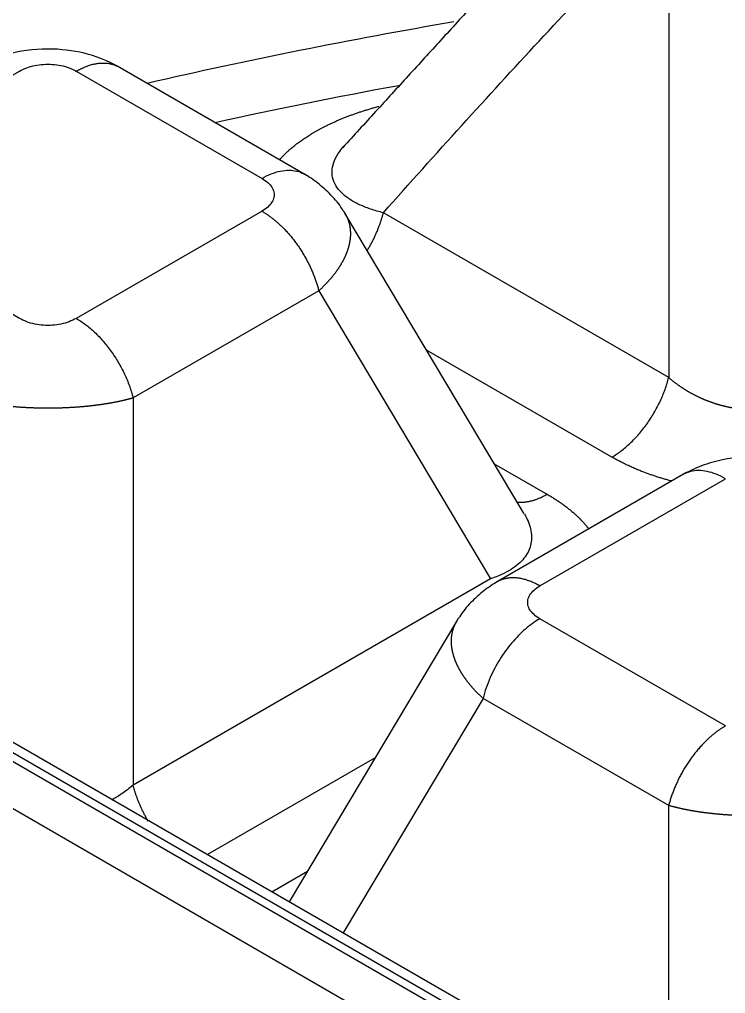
# Model space of a CAD drawing. Header units: millimetres. Extents: x -1286 to 291, y 5350 to 5880.
# Drawn here: x -797.91 to -781.21, y 5631.18 to 5654.22 of the extents above; entities that cross this region are included whole.
import ezdxf

# ---------------------------------------------------------------- set-up
doc = ezdxf.new("R2010")
doc.units = ezdxf.units.MM
doc.layers.add('粗实线层', color=7, linetype='Continuous', lineweight=35)

msp = doc.modelspace()

# ---------------------------------------------------------------- linework, layer by layer
at = {"layer": '粗实线层', "lineweight": 25}
for p, q in [((-782.555, 5654.909, 2078.952), (-782.555, 5645.751, 2078.952)), ((-791.107, 5650.524, 2078.952), (-795.586, 5653.111, 2078.952)), ((-802.304, 5650.462, 2078.952), (-797.911, 5652.997, 2078.952)), ((-796.568, 5652.997, 2078.952), (-792.175, 5650.462, 2078.952)), ((-824.895, 5652.156, 2078.952), (-767.335, 5618.924, 2078.952)), ((-767.164, 5619.023, 2078.952), (-824.723, 5652.255, 2078.952)), ((-766.825, 5619.082, 2078.952), (-823.744, 5651.944, 2078.952)), ((-824.597, 5650.869, 2078.952), (-767.86, 5618.112, 2078.952)), ((-797.911, 5647.15, 2078.952), (-802.304, 5649.686, 2078.952)), ((-792.175, 5649.686, 2078.952), (-796.568, 5647.15, 2078.952)), ((-785.972, 5642.524, 2078.952), (-790.216, 5649.64, 2078.952)), ((-782.555, 5645.751, 2078.952), (-789.304, 5649.647, 2078.952)), ((-790.832, 5647.803, 2078.952), (-795.224, 5645.267, 2078.952)), ((-790.832, 5647.803, 2078.952), (-786.769, 5640.99, 2078.952)), ((-783.899, 5643.868, 2078.952), (-788.283, 5646.399, 2078.952)), ((-795.224, 5645.267, 2078.952), (-795.224, 5636.109, 2078.952)), ((-786.681, 5643.712, 2078.952), (-785.425, 5642.987, 2078.952)), ((-782.153, 5643.492, 2078.952), (-786.632, 5640.906, 2078.952)), ((-785.604, 5640.82, 2078.952), (-781.211, 5643.356, 2078.952)), ((-786.769, 5640.99, 2078.952), (-795.224, 5636.109, 2078.952)), ((-787.563, 5639.998, 2078.952), (-791.53, 5633.346, 2078.952)), ((-781.211, 5637.508, 2078.952), (-785.604, 5640.044, 2078.952)), ((-786.947, 5638.161, 2078.952), (-790.258, 5632.611, 2078.952)), ((-782.555, 5635.625, 2078.952), (-786.947, 5638.161, 2078.952)), ((-789.495, 5636.757, 2078.952), (-793.467, 5634.464, 2078.952)), ((-782.555, 5628.164, 2078.952), (-782.555, 5635.625, 2078.952)), ((-791.942, 5633.583, 2078.952), (-791.098, 5634.071, 2078.952))]:
    msp.add_line(p, q, dxfattribs=at)
for centre, major_axis, start_param, end_param in [((-768.103, 5619.466, 2078.952), (101.531, 0), 5.605815, 8.437063), ((-768.103, 5617.393, 2078.952), (-100.022, 0), 3.458305, 5.293002), ((-763.839, 5617.004, 2078.952), (-86.224, 0), 3.928397, 5.496381), ((-763.839, 5616.564, 2078.952), (-85.581, 0), 3.942751, 5.482027), ((-763.839, 5607.835, 2078.952), (83.696, 0), 1.859078, 1.950879), ((-763.839, 5607.157, 2078.952), (82.706, 0), 1.879203, 1.934754)]:
    msp.add_ellipse(centre, major_axis=major_axis, ratio=0.57735, start_param=start_param, end_param=end_param, dxfattribs=at)
msp.add_ellipse((-763.839, 5617.004, 2078.952), major_axis=(-86.564, 0), ratio=0.57735, dxfattribs=at)
for points, degree, knots in [([(-676.121, 5644.649, 2078.952), (-676.697, 5645.353, 2078.952), (-677.992, 5646.855, 2078.952), (-680.168, 5649.105, 2078.952), (-682.624, 5651.4, 2078.952), (-685.26, 5653.627, 2078.952), (-688.069, 5655.782, 2078.952), (-691.044, 5657.86, 2078.952), (-694.18, 5659.857, 2078.952), (-697.469, 5661.768, 2078.952), (-700.906, 5663.59, 2078.952), (-704.482, 5665.319, 2078.952), (-708.19, 5666.951, 2078.952), (-712.023, 5668.484, 2078.952), (-715.973, 5669.913, 2078.952), (-720.03, 5671.237, 2078.952), (-724.188, 5672.452, 2078.952), (-728.436, 5673.555, 2078.952), (-732.767, 5674.546, 2078.952), (-737.172, 5675.42, 2078.952), (-741.64, 5676.178, 2078.952), (-746.164, 5676.817, 2078.952), (-750.733, 5677.336, 2078.952), (-755.338, 5677.734, 2078.952), (-759.969, 5678.01, 2078.952), (-764.618, 5678.163, 2078.952), (-769.273, 5678.194, 2078.952), (-773.927, 5678.101, 2078.952), (-778.568, 5677.886, 2078.952), (-783.187, 5677.549, 2078.952), (-787.775, 5677.09, 2078.952), (-792.322, 5676.511, 2078.952), (-796.819, 5675.812, 2078.952), (-801.257, 5674.995, 2078.952), (-805.625, 5674.062, 2078.952), (-809.916, 5673.015, 2078.952), (-814.12, 5671.855, 2078.952), (-818.226, 5670.583, 2078.952), (-821.582, 5669.439, 2078.952), (-823.54, 5668.696, 2078.952), (-824.194, 5668.441, 2078.952)], 3, [0, 0, 0, 0, 0.023116, 0.049862, 0.076616, 0.103375, 0.130139, 0.156905, 0.183673, 0.210441, 0.237209, 0.263975, 0.290741, 0.317505, 0.344268, 0.371029, 0.397789, 0.424548, 0.451305, 0.478061, 0.504816, 0.53157, 0.558323, 0.585076, 0.611828, 0.63858, 0.665332, 0.692084, 0.718836, 0.745588, 0.77234, 0.799094, 0.825848, 0.852603, 0.879359, 0.906116, 0.932874, 0.959634, 0.986396, 1, 1, 1, 1]), ([(-681.13, 5632.515, 2078.952), (-681.332, 5632.889, 2078.952), (-681.995, 5634.054, 2078.952), (-683.298, 5635.973, 2078.952), (-685.046, 5638.261, 2078.952), (-686.996, 5640.494, 2078.952), (-689.131, 5642.669, 2078.952), (-691.449, 5644.779, 2078.952), (-693.944, 5646.82, 2078.952), (-696.61, 5648.786, 2078.952), (-699.439, 5650.673, 2078.952), (-702.425, 5652.476, 2078.952), (-705.561, 5654.191, 2078.952), (-708.838, 5655.813, 2078.952), (-712.249, 5657.339, 2078.952), (-715.786, 5658.765, 2078.952), (-719.439, 5660.088, 2078.952), (-723.199, 5661.305, 2078.952), (-727.059, 5662.412, 2078.952), (-731.007, 5663.408, 2078.952), (-735.035, 5664.289, 2078.952), (-739.133, 5665.054, 2078.952), (-743.291, 5665.701, 2078.952), (-747.499, 5666.228, 2078.952), (-751.747, 5666.635, 2078.952), (-756.023, 5666.919, 2078.952), (-760.319, 5667.081, 2078.952), (-764.623, 5667.12, 2078.952), (-768.925, 5667.036, 2078.952), (-773.215, 5666.83, 2078.952), (-777.483, 5666.501, 2078.952), (-781.717, 5666.05, 2078.952), (-785.907, 5665.479, 2078.952), (-790.045, 5664.789, 2078.952), (-794.118, 5663.982, 2078.952), (-798.118, 5663.058, 2078.952), (-802.035, 5662.022, 2078.952), (-805.86, 5660.875, 2078.952), (-809.582, 5659.619, 2078.952), (-813.194, 5658.258, 2078.952), (-816.685, 5656.795, 2078.952), (-820.049, 5655.233, 2078.952), (-822.936, 5653.751, 2078.952), (-824.679, 5652.779, 2078.952), (-825.376, 5652.376, 2078.952)], 3, [0, 0, 0, 0, 0.01138, 0.035611, 0.059864, 0.084135, 0.108421, 0.132719, 0.157024, 0.181336, 0.20565, 0.229966, 0.254282, 0.278597, 0.302911, 0.327222, 0.351532, 0.375839, 0.400144, 0.424446, 0.448747, 0.473047, 0.497345, 0.521641, 0.545937, 0.570232, 0.594526, 0.61882, 0.643114, 0.667408, 0.691703, 0.715998, 0.740295, 0.764592, 0.788891, 0.813192, 0.837495, 0.8618, 0.886107, 0.910417, 0.934729, 0.959044, 0.983362, 1, 1, 1, 1]), ([(-795.536, 5653.082, 2078.952), (-795.739, 5653.2, 2078.952), (-796.198, 5653.402, 2078.952), (-797.043, 5653.555, 2078.952), (-797.849, 5653.497, 2078.952), (-798.495, 5653.31, 2078.952), (-798.797, 5653.167, 2078.952), (-798.943, 5653.082, 2078.952)], 3, [0, 0, 0, 0, 0.20404, 0.436738, 0.701679, 0.846878, 1, 1, 1, 1]), ([(-791.764, 5650.899, 2078.952), (-791.732, 5650.936, 2078.952), (-791.698, 5650.972, 2078.952), (-791.43, 5651.255, 2078.952), (-791, 5651.517, 2078.952), (-790.558, 5651.786, 2078.952), (-789.986, 5651.988, 2078.952), (-789.711, 5652.086, 2078.952), (-789.413, 5652.165, 2078.952)], 2, [0, 0, 0, 0.050719, 0.050719, 0.434228, 0.434228, 0.817737, 0.817737, 1, 1, 1]), ([(-789.304, 5649.647, 2078.952), (-789.411, 5649.674, 2078.952), (-789.513, 5649.704, 2078.952), (-789.706, 5649.77, 2078.952), (-789.797, 5649.807, 2078.952), (-789.966, 5649.886, 2078.952), (-790.043, 5649.93, 2078.952), (-790.183, 5650.023, 2078.952), (-790.245, 5650.073, 2078.952), (-790.352, 5650.179, 2078.952), (-790.397, 5650.235, 2078.952), (-790.466, 5650.354, 2078.952), (-790.491, 5650.416, 2078.952), (-790.519, 5650.544, 2078.952), (-790.522, 5650.611, 2078.952), (-790.507, 5650.747, 2078.952), (-790.488, 5650.817, 2078.952), (-790.428, 5650.959, 2078.952), (-790.387, 5651.03, 2078.952), (-790.305, 5651.144, 2078.952), (-790.271, 5651.187, 2078.952), (-790.233, 5651.23, 2078.952)], 3, [0, 0, 0, 0, 0.104167, 0.104167, 0.208333, 0.208333, 0.3125, 0.3125, 0.416667, 0.416667, 0.520833, 0.520833, 0.625, 0.625, 0.729167, 0.729167, 0.833333, 0.833333, 0.9375, 0.9375, 1, 1, 1, 1]), ([(-792.175, 5650.462, 2078.952), (-792.102, 5650.504, 2078.952), (-792.029, 5650.54, 2078.952), (-791.884, 5650.597, 2078.952), (-791.812, 5650.619, 2078.952), (-791.672, 5650.648, 2078.952), (-791.604, 5650.655, 2078.952), (-791.473, 5650.655, 2078.952), (-791.41, 5650.648, 2078.952), (-791.29, 5650.618, 2078.952), (-791.234, 5650.596, 2078.952), (-791.176, 5650.564, 2078.952), (-791.17, 5650.561, 2078.952), (-791.165, 5650.558, 2078.952)], 3, [0, 0, 0, 0, 0.195853, 0.195853, 0.391706, 0.391706, 0.587559, 0.587559, 0.783411, 0.783411, 0.979264, 0.979264, 1, 1, 1, 1]), ([(-790.263, 5649.705, 2078.952), (-790.269, 5649.716, 2078.952), (-790.34, 5649.846, 2078.952), (-790.536, 5650.067, 2078.952), (-790.841, 5650.352, 2078.952), (-791.07, 5650.504, 2078.952), (-791.188, 5650.571, 2078.952)], 3, [0, 0, 0, 0, 0.030884, 0.365978, 0.689663, 1, 1, 1, 1]), ([(-790.215, 5649.638, 2078.952), (-790.214, 5649.635, 2078.952), (-790.209, 5649.628, 2078.952), (-790.203, 5649.617, 2078.952), (-790.195, 5649.604, 2078.952), (-790.188, 5649.59, 2078.952), (-790.181, 5649.577, 2078.952), (-790.175, 5649.563, 2078.952), (-790.168, 5649.549, 2078.952), (-790.162, 5649.536, 2078.952), (-790.156, 5649.522, 2078.952), (-790.15, 5649.508, 2078.952), (-790.145, 5649.494, 2078.952), (-790.14, 5649.479, 2078.952), (-790.135, 5649.465, 2078.952), (-790.13, 5649.451, 2078.952), (-790.125, 5649.436, 2078.952), (-790.121, 5649.422, 2078.952), (-790.117, 5649.407, 2078.952), (-790.113, 5649.393, 2078.952), (-790.109, 5649.378, 2078.952), (-790.106, 5649.363, 2078.952), (-790.103, 5649.348, 2078.952), (-790.1, 5649.333, 2078.952), (-790.097, 5649.318, 2078.952), (-790.095, 5649.303, 2078.952), (-790.093, 5649.288, 2078.952), (-790.091, 5649.272, 2078.952), (-790.089, 5649.257, 2078.952), (-790.088, 5649.242, 2078.952), (-790.086, 5649.226, 2078.952), (-790.086, 5649.21, 2078.952), (-790.085, 5649.195, 2078.952), (-790.084, 5649.179, 2078.952), (-790.084, 5649.163, 2078.952), (-790.084, 5649.148, 2078.952), (-790.084, 5649.132, 2078.952), (-790.085, 5649.116, 2078.952), (-790.085, 5649.1, 2078.952), (-790.086, 5649.084, 2078.952), (-790.088, 5649.067, 2078.952), (-790.089, 5649.051, 2078.952), (-790.091, 5649.035, 2078.952), (-790.093, 5649.019, 2078.952), (-790.095, 5649.002, 2078.952), (-790.097, 5648.986, 2078.952), (-790.1, 5648.97, 2078.952), (-790.103, 5648.953, 2078.952), (-790.106, 5648.937, 2078.952), (-790.109, 5648.92, 2078.952), (-790.113, 5648.903, 2078.952), (-790.117, 5648.887, 2078.952), (-790.121, 5648.87, 2078.952), (-790.125, 5648.853, 2078.952), (-790.13, 5648.837, 2078.952), (-790.134, 5648.82, 2078.952), (-790.139, 5648.803, 2078.952), (-790.145, 5648.786, 2078.952), (-790.15, 5648.769, 2078.952), (-790.156, 5648.752, 2078.952), (-790.162, 5648.735, 2078.952), (-790.168, 5648.718, 2078.952), (-790.174, 5648.701, 2078.952), (-790.181, 5648.684, 2078.952), (-790.188, 5648.667, 2078.952), (-790.195, 5648.65, 2078.952), (-790.202, 5648.633, 2078.952), (-790.21, 5648.616, 2078.952), (-790.218, 5648.599, 2078.952), (-790.226, 5648.582, 2078.952), (-790.234, 5648.564, 2078.952), (-790.243, 5648.547, 2078.952), (-790.251, 5648.53, 2078.952), (-790.26, 5648.513, 2078.952), (-790.27, 5648.496, 2078.952), (-790.279, 5648.478, 2078.952), (-790.289, 5648.461, 2078.952), (-790.299, 5648.444, 2078.952), (-790.309, 5648.427, 2078.952), (-790.319, 5648.41, 2078.952), (-790.33, 5648.392, 2078.952), (-790.34, 5648.375, 2078.952), (-790.351, 5648.358, 2078.952), (-790.362, 5648.341, 2078.952), (-790.374, 5648.324, 2078.952), (-790.386, 5648.306, 2078.952), (-790.397, 5648.289, 2078.952), (-790.41, 5648.272, 2078.952), (-790.422, 5648.255, 2078.952), (-790.434, 5648.238, 2078.952), (-790.447, 5648.221, 2078.952), (-790.46, 5648.204, 2078.952), (-790.473, 5648.187, 2078.952), (-790.486, 5648.17, 2078.952), (-790.5, 5648.152, 2078.952), (-790.514, 5648.135, 2078.952), (-790.528, 5648.119, 2078.952), (-790.542, 5648.102, 2078.952), (-790.556, 5648.085, 2078.952), (-790.571, 5648.068, 2078.952), (-790.586, 5648.051, 2078.952), (-790.601, 5648.034, 2078.952), (-790.616, 5648.017, 2078.952), (-790.631, 5648.001, 2078.952), (-790.647, 5647.984, 2078.952), (-790.663, 5647.967, 2078.952), (-790.679, 5647.951, 2078.952), (-790.695, 5647.934, 2078.952), (-790.711, 5647.917, 2078.952), (-790.728, 5647.901, 2078.952), (-790.745, 5647.884, 2078.952), (-790.762, 5647.868, 2078.952), (-790.779, 5647.852, 2078.952), (-790.796, 5647.835, 2078.952), (-790.814, 5647.819, 2078.952), (-790.826, 5647.808, 2078.952), (-790.832, 5647.803, 2078.952)], 3, [0, 0, 0, 0, 0.005387, 0.014179, 0.022971, 0.031763, 0.040554, 0.049345, 0.058135, 0.066926, 0.075715, 0.084505, 0.093294, 0.102083, 0.110872, 0.11966, 0.128449, 0.137237, 0.146024, 0.154812, 0.163599, 0.172387, 0.181174, 0.189961, 0.198748, 0.207535, 0.216321, 0.225108, 0.233895, 0.242681, 0.251468, 0.260255, 0.269041, 0.277828, 0.286615, 0.295402, 0.304189, 0.312976, 0.321763, 0.33055, 0.339338, 0.348125, 0.356913, 0.365701, 0.374489, 0.383278, 0.392066, 0.400855, 0.409644, 0.418434, 0.427224, 0.436014, 0.444805, 0.453595, 0.462387, 0.471178, 0.47997, 0.488763, 0.497556, 0.506349, 0.515143, 0.523937, 0.532732, 0.541528, 0.550323, 0.55912, 0.567917, 0.576715, 0.585513, 0.594312, 0.603111, 0.611911, 0.620712, 0.629513, 0.638316, 0.647118, 0.655922, 0.664726, 0.673531, 0.682337, 0.691144, 0.699951, 0.70876, 0.717569, 0.726379, 0.73519, 0.744001, 0.752814, 0.761628, 0.770442, 0.779258, 0.788074, 0.796892, 0.80571, 0.814529, 0.82335, 0.832171, 0.840994, 0.849818, 0.858642, 0.867468, 0.876295, 0.885123, 0.893953, 0.902783, 0.911615, 0.920448, 0.929282, 0.938117, 0.946953, 0.955791, 0.96463, 0.973471, 0.982313, 0.991156, 1, 1, 1, 1]), ([(-790.26, 5649.705, 2078.952), (-790.257, 5649.702, 2078.952), (-790.251, 5649.694, 2078.952), (-790.243, 5649.682, 2078.952), (-790.235, 5649.669, 2078.952), (-790.226, 5649.656, 2078.952), (-790.22, 5649.646, 2078.952), (-790.216, 5649.64, 2078.952), (-790.215, 5649.638, 2078.952)], 3, [0, 0, 0, 0, 0.162882, 0.353701, 0.544509, 0.735307, 0.926094, 1, 1, 1, 1]), ([(-796.568, 5647.15, 2078.952), (-796.494, 5647.108, 2078.952), (-796.421, 5647.059, 2078.952), (-796.276, 5646.949, 2078.952), (-796.204, 5646.888, 2078.952), (-796.064, 5646.755, 2078.952), (-795.996, 5646.684, 2078.952), (-795.865, 5646.532, 2078.952), (-795.802, 5646.452, 2078.952), (-795.683, 5646.285, 2078.952), (-795.626, 5646.198, 2078.952), (-795.521, 5646.018, 2078.952), (-795.473, 5645.926, 2078.952), (-795.385, 5645.74, 2078.952), (-795.346, 5645.645, 2078.952), (-795.277, 5645.456, 2078.952), (-795.248, 5645.361, 2078.952), (-795.224, 5645.267, 2078.952)], 3, [0, 0, 0, 0, 0.125, 0.125, 0.25, 0.25, 0.375, 0.375, 0.5, 0.5, 0.625, 0.625, 0.75, 0.75, 0.875, 0.875, 1, 1, 1, 1]), ([(-783.899, 5643.868, 2078.952), (-783.826, 5643.91, 2078.952), (-783.752, 5643.959, 2078.952), (-783.607, 5644.069, 2078.952), (-783.536, 5644.13, 2078.952), (-783.396, 5644.262, 2078.952), (-783.328, 5644.334, 2078.952), (-783.197, 5644.485, 2078.952), (-783.133, 5644.566, 2078.952), (-783.014, 5644.733, 2078.952), (-782.958, 5644.82, 2078.952), (-782.853, 5644.999, 2078.952), (-782.804, 5645.091, 2078.952), (-782.716, 5645.278, 2078.952), (-782.677, 5645.372, 2078.952), (-782.608, 5645.562, 2078.952), (-782.579, 5645.657, 2078.952), (-782.555, 5645.751, 2078.952)], 3, [0, 0, 0, 0, 0.125, 0.125, 0.25, 0.25, 0.375, 0.375, 0.5, 0.5, 0.625, 0.625, 0.75, 0.75, 0.875, 0.875, 1, 1, 1, 1]), ([(-782.555, 5645.751, 2078.952), (-782.549, 5645.745, 2078.952), (-782.537, 5645.735, 2078.952), (-782.518, 5645.719, 2078.952), (-782.5, 5645.704, 2078.952), (-782.481, 5645.688, 2078.952), (-782.462, 5645.673, 2078.952), (-782.443, 5645.658, 2078.952), (-782.424, 5645.643, 2078.952), (-782.405, 5645.629, 2078.952), (-782.386, 5645.614, 2078.952), (-782.367, 5645.6, 2078.952), (-782.347, 5645.586, 2078.952), (-782.328, 5645.572, 2078.952), (-782.308, 5645.558, 2078.952), (-782.288, 5645.544, 2078.952), (-782.269, 5645.531, 2078.952), (-782.249, 5645.518, 2078.952), (-782.229, 5645.504, 2078.952), (-782.209, 5645.491, 2078.952), (-782.189, 5645.479, 2078.952), (-782.169, 5645.466, 2078.952), (-782.148, 5645.453, 2078.952), (-782.128, 5645.441, 2078.952), (-782.108, 5645.429, 2078.952), (-782.087, 5645.417, 2078.952), (-782.067, 5645.405, 2078.952), (-782.046, 5645.394, 2078.952), (-782.026, 5645.382, 2078.952), (-782.005, 5645.371, 2078.952), (-781.984, 5645.36, 2078.952), (-781.963, 5645.349, 2078.952), (-781.943, 5645.338, 2078.952), (-781.922, 5645.327, 2078.952), (-781.901, 5645.317, 2078.952), (-781.88, 5645.306, 2078.952), (-781.859, 5645.296, 2078.952), (-781.837, 5645.286, 2078.952), (-781.816, 5645.276, 2078.952), (-781.795, 5645.267, 2078.952), (-781.774, 5645.257, 2078.952), (-781.753, 5645.248, 2078.952), (-781.731, 5645.239, 2078.952), (-781.71, 5645.23, 2078.952), (-781.688, 5645.221, 2078.952), (-781.667, 5645.212, 2078.952), (-781.646, 5645.204, 2078.952), (-781.624, 5645.196, 2078.952), (-781.602, 5645.188, 2078.952), (-781.581, 5645.18, 2078.952), (-781.559, 5645.172, 2078.952), (-781.538, 5645.164, 2078.952), (-781.516, 5645.157, 2078.952), (-781.494, 5645.149, 2078.952), (-781.473, 5645.142, 2078.952), (-781.451, 5645.135, 2078.952), (-781.429, 5645.128, 2078.952), (-781.407, 5645.122, 2078.952), (-781.386, 5645.115, 2078.952), (-781.364, 5645.109, 2078.952), (-781.342, 5645.103, 2078.952), (-781.32, 5645.097, 2078.952), (-781.299, 5645.091, 2078.952), (-781.277, 5645.085, 2078.952), (-781.255, 5645.08, 2078.952), (-781.233, 5645.074, 2078.952), (-781.211, 5645.069, 2078.952), (-781.189, 5645.064, 2078.952), (-781.168, 5645.059, 2078.952), (-781.146, 5645.055, 2078.952), (-781.124, 5645.05, 2078.952), (-781.102, 5645.046, 2078.952), (-781.08, 5645.042, 2078.952), (-781.058, 5645.038, 2078.952), (-781.037, 5645.034, 2078.952), (-781.015, 5645.03, 2078.952), (-780.993, 5645.027, 2078.952), (-780.971, 5645.023, 2078.952), (-780.949, 5645.02, 2078.952), (-780.928, 5645.017, 2078.952), (-780.906, 5645.014, 2078.952), (-780.884, 5645.012, 2078.952), (-780.862, 5645.009, 2078.952), (-780.841, 5645.007, 2078.952), (-780.819, 5645.005, 2078.952), (-780.797, 5645.002, 2078.952), (-780.776, 5645.001, 2078.952), (-780.754, 5644.999, 2078.952), (-780.732, 5644.997, 2078.952), (-780.711, 5644.996, 2078.952), (-780.689, 5644.995, 2078.952), (-780.668, 5644.994, 2078.952), (-780.646, 5644.993, 2078.952), (-780.625, 5644.992, 2078.952), (-780.603, 5644.992, 2078.952), (-780.582, 5644.991, 2078.952), (-780.561, 5644.991, 2078.952), (-780.532, 5644.991, 2078.952), (-780.495, 5644.991, 2078.952), (-780.45, 5644.992, 2078.952), (-780.405, 5644.994, 2078.952), (-780.36, 5644.996, 2078.952), (-780.315, 5645, 2078.952), (-780.27, 5645.003, 2078.952), (-780.225, 5645.008, 2078.952), (-780.179, 5645.013, 2078.952), (-780.134, 5645.019, 2078.952), (-780.089, 5645.026, 2078.952), (-780.043, 5645.034, 2078.952), (-779.998, 5645.042, 2078.952), (-779.952, 5645.051, 2078.952), (-779.906, 5645.06, 2078.952), (-779.861, 5645.071, 2078.952), (-779.815, 5645.082, 2078.952), (-779.77, 5645.094, 2078.952), (-779.724, 5645.106, 2078.952), (-779.679, 5645.119, 2078.952), (-779.633, 5645.133, 2078.952), (-779.588, 5645.148, 2078.952), (-779.543, 5645.163, 2078.952), (-779.498, 5645.179, 2078.952), (-779.453, 5645.196, 2078.952), (-779.408, 5645.214, 2078.952), (-779.363, 5645.232, 2078.952), (-779.319, 5645.251, 2078.952), (-779.274, 5645.271, 2078.952), (-779.23, 5645.291, 2078.952), (-779.186, 5645.313, 2078.952), (-779.142, 5645.335, 2078.952), (-779.099, 5645.357, 2078.952), (-779.056, 5645.381, 2078.952), (-779.013, 5645.405, 2078.952), (-778.97, 5645.429, 2078.952), (-778.928, 5645.455, 2078.952), (-778.886, 5645.481, 2078.952), (-778.844, 5645.508, 2078.952), (-778.802, 5645.536, 2078.952), (-778.761, 5645.565, 2078.952), (-778.721, 5645.594, 2078.952), (-778.68, 5645.624, 2078.952), (-778.64, 5645.654, 2078.952), (-778.601, 5645.686, 2078.952), (-778.562, 5645.718, 2078.952), (-778.536, 5645.74, 2078.952), (-778.524, 5645.751, 2078.952)], 3, [0, 0, 0, 0, 0.006035, 0.012049, 0.018043, 0.024015, 0.029967, 0.035899, 0.04181, 0.0477, 0.053571, 0.059421, 0.065251, 0.071061, 0.076851, 0.082621, 0.088372, 0.094103, 0.099815, 0.105507, 0.11118, 0.116834, 0.122468, 0.128084, 0.133681, 0.139259, 0.144818, 0.150359, 0.155881, 0.161385, 0.166871, 0.172339, 0.177789, 0.183221, 0.188635, 0.194032, 0.199411, 0.204773, 0.210117, 0.215445, 0.220755, 0.226048, 0.231325, 0.236585, 0.241829, 0.247056, 0.252267, 0.257462, 0.262641, 0.267805, 0.272952, 0.278084, 0.283201, 0.288302, 0.293388, 0.298459, 0.303516, 0.308558, 0.313585, 0.318598, 0.323596, 0.328581, 0.333551, 0.338508, 0.343451, 0.348381, 0.353298, 0.358201, 0.363091, 0.367969, 0.372834, 0.377686, 0.382526, 0.387354, 0.39217, 0.396974, 0.401766, 0.406547, 0.411317, 0.416076, 0.420823, 0.42556, 0.430286, 0.435002, 0.439708, 0.444403, 0.449089, 0.453765, 0.458431, 0.463089, 0.467737, 0.472376, 0.477006, 0.481628, 0.486241, 0.490847, 0.495444, 0.500034, 0.509619, 0.519239, 0.528895, 0.53859, 0.548325, 0.558101, 0.567921, 0.577786, 0.587698, 0.597658, 0.607668, 0.617729, 0.627844, 0.638013, 0.648237, 0.65852, 0.668861, 0.679262, 0.689726, 0.700252, 0.710843, 0.721499, 0.732223, 0.743014, 0.753876, 0.764808, 0.775812, 0.786889, 0.798041, 0.809268, 0.820572, 0.831953, 0.843413, 0.854953, 0.866573, 0.878275, 0.89006, 0.901929, 0.913882, 0.925921, 0.938046, 0.950259, 0.96256, 0.97495, 0.98743, 1, 1, 1, 1]), ([(-795.224, 5645.267, 2078.952), (-795.231, 5645.265, 2078.952), (-795.244, 5645.261, 2078.952), (-795.265, 5645.256, 2078.952), (-795.286, 5645.25, 2078.952), (-795.307, 5645.244, 2078.952), (-795.328, 5645.239, 2078.952), (-795.349, 5645.233, 2078.952), (-795.37, 5645.228, 2078.952), (-795.392, 5645.222, 2078.952), (-795.414, 5645.217, 2078.952), (-795.436, 5645.212, 2078.952), (-795.458, 5645.206, 2078.952), (-795.48, 5645.201, 2078.952), (-795.502, 5645.196, 2078.952), (-795.525, 5645.191, 2078.952), (-795.547, 5645.186, 2078.952), (-795.57, 5645.181, 2078.952), (-795.593, 5645.177, 2078.952), (-795.616, 5645.172, 2078.952), (-795.639, 5645.167, 2078.952), (-795.662, 5645.163, 2078.952), (-795.686, 5645.158, 2078.952), (-795.709, 5645.154, 2078.952), (-795.733, 5645.149, 2078.952), (-795.757, 5645.145, 2078.952), (-795.781, 5645.141, 2078.952), (-795.805, 5645.137, 2078.952), (-795.829, 5645.133, 2078.952), (-795.853, 5645.129, 2078.952), (-795.878, 5645.125, 2078.952), (-795.902, 5645.121, 2078.952), (-795.927, 5645.117, 2078.952), (-795.951, 5645.113, 2078.952), (-795.976, 5645.11, 2078.952), (-796.001, 5645.106, 2078.952), (-796.026, 5645.103, 2078.952), (-796.051, 5645.099, 2078.952), (-796.077, 5645.096, 2078.952), (-796.102, 5645.093, 2078.952), (-796.127, 5645.09, 2078.952), (-796.153, 5645.087, 2078.952), (-796.179, 5645.083, 2078.952), (-796.204, 5645.081, 2078.952), (-796.23, 5645.078, 2078.952), (-796.256, 5645.075, 2078.952), (-796.282, 5645.072, 2078.952), (-796.308, 5645.069, 2078.952), (-796.334, 5645.067, 2078.952), (-796.36, 5645.064, 2078.952), (-796.387, 5645.062, 2078.952), (-796.413, 5645.059, 2078.952), (-796.439, 5645.057, 2078.952), (-796.466, 5645.055, 2078.952), (-796.492, 5645.053, 2078.952), (-796.519, 5645.051, 2078.952), (-796.545, 5645.049, 2078.952), (-796.572, 5645.047, 2078.952), (-796.599, 5645.045, 2078.952), (-796.626, 5645.043, 2078.952), (-796.653, 5645.042, 2078.952), (-796.68, 5645.04, 2078.952), (-796.707, 5645.038, 2078.952), (-796.734, 5645.037, 2078.952), (-796.761, 5645.036, 2078.952), (-796.788, 5645.034, 2078.952), (-796.815, 5645.033, 2078.952), (-796.842, 5645.032, 2078.952), (-796.869, 5645.031, 2078.952), (-796.896, 5645.03, 2078.952), (-796.924, 5645.029, 2078.952), (-796.951, 5645.028, 2078.952), (-796.978, 5645.027, 2078.952), (-797.006, 5645.027, 2078.952), (-797.033, 5645.026, 2078.952), (-797.06, 5645.025, 2078.952), (-797.088, 5645.025, 2078.952), (-797.115, 5645.025, 2078.952), (-797.143, 5645.024, 2078.952), (-797.17, 5645.024, 2078.952), (-797.197, 5645.024, 2078.952), (-797.225, 5645.024, 2078.952), (-797.252, 5645.024, 2078.952), (-797.28, 5645.024, 2078.952), (-797.307, 5645.024, 2078.952), (-797.334, 5645.024, 2078.952), (-797.362, 5645.025, 2078.952), (-797.389, 5645.025, 2078.952), (-797.417, 5645.025, 2078.952), (-797.444, 5645.026, 2078.952), (-797.471, 5645.027, 2078.952), (-797.499, 5645.027, 2078.952), (-797.526, 5645.028, 2078.952), (-797.553, 5645.029, 2078.952), (-797.581, 5645.03, 2078.952), (-797.608, 5645.031, 2078.952), (-797.635, 5645.032, 2078.952), (-797.662, 5645.033, 2078.952), (-797.689, 5645.034, 2078.952), (-797.717, 5645.036, 2078.952), (-797.744, 5645.037, 2078.952), (-797.771, 5645.038, 2078.952), (-797.798, 5645.04, 2078.952), (-797.825, 5645.041, 2078.952), (-797.851, 5645.043, 2078.952), (-797.878, 5645.045, 2078.952), (-797.905, 5645.047, 2078.952), (-797.932, 5645.049, 2078.952), (-797.958, 5645.051, 2078.952), (-797.985, 5645.053, 2078.952), (-798.012, 5645.055, 2078.952), (-798.038, 5645.057, 2078.952), (-798.065, 5645.059, 2078.952), (-798.091, 5645.062, 2078.952), (-798.117, 5645.064, 2078.952), (-798.143, 5645.067, 2078.952), (-798.17, 5645.069, 2078.952), (-798.196, 5645.072, 2078.952), (-798.222, 5645.075, 2078.952), (-798.247, 5645.078, 2078.952), (-798.273, 5645.08, 2078.952), (-798.299, 5645.083, 2078.952), (-798.325, 5645.086, 2078.952), (-798.35, 5645.09, 2078.952), (-798.376, 5645.093, 2078.952), (-798.401, 5645.096, 2078.952), (-798.426, 5645.099, 2078.952), (-798.452, 5645.103, 2078.952), (-798.477, 5645.106, 2078.952), (-798.502, 5645.11, 2078.952), (-798.526, 5645.113, 2078.952), (-798.551, 5645.117, 2078.952), (-798.576, 5645.121, 2078.952), (-798.6, 5645.125, 2078.952), (-798.625, 5645.129, 2078.952), (-798.649, 5645.133, 2078.952), (-798.673, 5645.137, 2078.952), (-798.697, 5645.141, 2078.952), (-798.721, 5645.145, 2078.952), (-798.745, 5645.149, 2078.952), (-798.769, 5645.154, 2078.952), (-798.793, 5645.158, 2078.952), (-798.816, 5645.163, 2078.952), (-798.839, 5645.167, 2078.952), (-798.863, 5645.172, 2078.952), (-798.886, 5645.177, 2078.952), (-798.909, 5645.181, 2078.952), (-798.931, 5645.186, 2078.952), (-798.954, 5645.191, 2078.952), (-798.976, 5645.196, 2078.952), (-798.999, 5645.201, 2078.952), (-799.021, 5645.206, 2078.952), (-799.043, 5645.211, 2078.952), (-799.065, 5645.217, 2078.952), (-799.087, 5645.222, 2078.952), (-799.108, 5645.227, 2078.952), (-799.13, 5645.233, 2078.952), (-799.151, 5645.238, 2078.952), (-799.172, 5645.244, 2078.952), (-799.193, 5645.25, 2078.952), (-799.214, 5645.256, 2078.952), (-799.235, 5645.261, 2078.952), (-799.248, 5645.265, 2078.952), (-799.255, 5645.267, 2078.952)], 3, [0, 0, 0, 0, 0.006229, 0.012458, 0.018686, 0.024913, 0.031139, 0.037364, 0.043589, 0.049813, 0.056036, 0.062258, 0.06848, 0.074701, 0.080921, 0.087141, 0.09336, 0.099578, 0.105795, 0.112012, 0.118229, 0.124444, 0.130659, 0.136874, 0.143088, 0.149301, 0.155514, 0.161726, 0.167937, 0.174148, 0.180359, 0.186569, 0.192778, 0.198988, 0.205196, 0.211404, 0.217612, 0.223819, 0.230026, 0.236232, 0.242438, 0.248644, 0.254849, 0.261054, 0.267258, 0.273462, 0.279666, 0.285869, 0.292072, 0.298275, 0.304478, 0.31068, 0.316882, 0.323083, 0.329285, 0.335486, 0.341687, 0.347888, 0.354088, 0.360289, 0.366489, 0.372689, 0.378888, 0.385088, 0.391288, 0.397487, 0.403686, 0.409886, 0.416085, 0.422284, 0.428483, 0.434681, 0.44088, 0.447079, 0.453278, 0.459477, 0.465675, 0.471874, 0.478073, 0.484272, 0.49047, 0.496669, 0.502868, 0.509067, 0.515267, 0.521466, 0.527665, 0.533865, 0.540064, 0.546264, 0.552464, 0.558664, 0.564864, 0.571065, 0.577265, 0.583466, 0.589667, 0.595869, 0.60207, 0.608272, 0.614474, 0.620676, 0.626879, 0.633082, 0.639285, 0.645489, 0.651693, 0.657897, 0.664102, 0.670307, 0.676512, 0.682718, 0.688924, 0.695131, 0.701338, 0.707546, 0.713754, 0.719962, 0.726171, 0.73238, 0.73859, 0.7448, 0.751011, 0.757223, 0.763435, 0.769647, 0.77586, 0.782074, 0.788288, 0.794503, 0.800718, 0.806934, 0.813151, 0.819368, 0.825586, 0.831805, 0.838024, 0.844244, 0.850465, 0.856686, 0.862909, 0.869131, 0.875355, 0.881579, 0.887804, 0.89403, 0.900257, 0.906484, 0.912713, 0.918942, 0.925172, 0.931403, 0.937634, 0.943867, 0.9501, 0.956334, 0.96257, 0.968806, 0.975043, 0.981281, 0.987519, 0.993759, 1, 1, 1, 1]), ([(-782.474, 5643.298, 2078.952), (-782.825, 5643.389, 2078.952), (-783.15, 5643.514, 2078.952), (-783.552, 5643.668, 2078.952), (-783.899, 5643.868, 2078.952)], 2, [0, 0, 0, 0.451905, 0.451905, 1, 1, 1]), ([(-778.836, 5643.44, 2078.952), (-779.039, 5643.558, 2078.952), (-779.497, 5643.761, 2078.952), (-780.343, 5643.914, 2078.952), (-781.149, 5643.855, 2078.952), (-781.795, 5643.669, 2078.952), (-782.097, 5643.525, 2078.952), (-782.243, 5643.44, 2078.952)], 3, [0, 0, 0, 0, 0.20404, 0.436738, 0.701679, 0.846878, 1, 1, 1, 1]), ([(-781.211, 5643.356, 2078.952), (-781.285, 5643.398, 2078.952), (-781.358, 5643.434, 2078.952), (-781.503, 5643.491, 2078.952), (-781.575, 5643.513, 2078.952), (-781.715, 5643.542, 2078.952), (-781.783, 5643.549, 2078.952), (-781.914, 5643.549, 2078.952), (-781.977, 5643.542, 2078.952), (-782.096, 5643.512, 2078.952), (-782.153, 5643.49, 2078.952), (-782.209, 5643.459, 2078.952), (-782.213, 5643.457, 2078.952), (-782.216, 5643.455, 2078.952)], 3, [0, 0, 0, 0, 0.19719, 0.19719, 0.39438, 0.39438, 0.59157, 0.59157, 0.78876, 0.78876, 0.98595, 0.98595, 1, 1, 1, 1]), ([(-785.969, 5642.518, 2078.952), (-785.935, 5642.462, 2078.952), (-785.843, 5642.283, 2078.952), (-785.774, 5641.987, 2078.952), (-785.84, 5641.652, 2078.952), (-786.056, 5641.356, 2078.952), (-786.382, 5641.136, 2078.952), (-786.649, 5641.029, 2078.952), (-786.769, 5640.99, 2078.952)], 3, [0, 0, 0, 0, 0.087656, 0.27578, 0.46363, 0.655406, 0.855678, 1, 1, 1, 1]), ([(-786.591, 5640.93, 2078.952), (-786.709, 5640.862, 2078.952), (-786.938, 5640.71, 2078.952), (-787.243, 5640.426, 2078.952), (-787.439, 5640.204, 2078.952), (-787.51, 5640.074, 2078.952), (-787.516, 5640.063, 2078.952)], 3, [0, 0, 0, 0, 0.310333, 0.634059, 0.969202, 1, 1, 1, 1]), ([(-786.947, 5638.161, 2078.952), (-786.953, 5638.167, 2078.952), (-786.965, 5638.177, 2078.952), (-786.983, 5638.194, 2078.952), (-787, 5638.21, 2078.952), (-787.017, 5638.226, 2078.952), (-787.034, 5638.243, 2078.952), (-787.051, 5638.259, 2078.952), (-787.067, 5638.275, 2078.952), (-787.084, 5638.292, 2078.952), (-787.1, 5638.308, 2078.952), (-787.116, 5638.325, 2078.952), (-787.132, 5638.342, 2078.952), (-787.147, 5638.358, 2078.952), (-787.163, 5638.375, 2078.952), (-787.178, 5638.392, 2078.952), (-787.193, 5638.409, 2078.952), (-787.208, 5638.426, 2078.952), (-787.222, 5638.442, 2078.952), (-787.237, 5638.459, 2078.952), (-787.251, 5638.476, 2078.952), (-787.265, 5638.493, 2078.952), (-787.279, 5638.51, 2078.952), (-787.292, 5638.527, 2078.952), (-787.305, 5638.544, 2078.952), (-787.319, 5638.561, 2078.952), (-787.332, 5638.578, 2078.952), (-787.344, 5638.595, 2078.952), (-787.357, 5638.613, 2078.952), (-787.369, 5638.63, 2078.952), (-787.381, 5638.647, 2078.952), (-787.393, 5638.664, 2078.952), (-787.405, 5638.681, 2078.952), (-787.416, 5638.698, 2078.952), (-787.427, 5638.715, 2078.952), (-787.438, 5638.733, 2078.952), (-787.449, 5638.75, 2078.952), (-787.46, 5638.767, 2078.952), (-787.47, 5638.784, 2078.952), (-787.48, 5638.801, 2078.952), (-787.49, 5638.819, 2078.952), (-787.499, 5638.836, 2078.952), (-787.509, 5638.853, 2078.952), (-787.518, 5638.87, 2078.952), (-787.527, 5638.887, 2078.952), (-787.536, 5638.905, 2078.952), (-787.544, 5638.922, 2078.952), (-787.553, 5638.939, 2078.952), (-787.561, 5638.956, 2078.952), (-787.569, 5638.973, 2078.952), (-787.576, 5638.99, 2078.952), (-787.584, 5639.007, 2078.952), (-787.591, 5639.024, 2078.952), (-787.598, 5639.041, 2078.952), (-787.604, 5639.058, 2078.952), (-787.611, 5639.075, 2078.952), (-787.617, 5639.092, 2078.952), (-787.623, 5639.109, 2078.952), (-787.629, 5639.126, 2078.952), (-787.634, 5639.143, 2078.952), (-787.639, 5639.16, 2078.952), (-787.644, 5639.177, 2078.952), (-787.649, 5639.194, 2078.952), (-787.654, 5639.211, 2078.952), (-787.658, 5639.227, 2078.952), (-787.662, 5639.244, 2078.952), (-787.666, 5639.261, 2078.952), (-787.67, 5639.277, 2078.952), (-787.673, 5639.294, 2078.952), (-787.676, 5639.31, 2078.952), (-787.679, 5639.327, 2078.952), (-787.682, 5639.343, 2078.952), (-787.684, 5639.36, 2078.952), (-787.686, 5639.376, 2078.952), (-787.688, 5639.392, 2078.952), (-787.69, 5639.408, 2078.952), (-787.691, 5639.425, 2078.952), (-787.692, 5639.441, 2078.952), (-787.693, 5639.457, 2078.952), (-787.694, 5639.473, 2078.952), (-787.695, 5639.489, 2078.952), (-787.695, 5639.505, 2078.952), (-787.695, 5639.521, 2078.952), (-787.695, 5639.536, 2078.952), (-787.694, 5639.552, 2078.952), (-787.693, 5639.568, 2078.952), (-787.693, 5639.583, 2078.952), (-787.691, 5639.599, 2078.952), (-787.69, 5639.614, 2078.952), (-787.688, 5639.63, 2078.952), (-787.686, 5639.645, 2078.952), (-787.684, 5639.66, 2078.952), (-787.682, 5639.675, 2078.952), (-787.679, 5639.69, 2078.952), (-787.676, 5639.705, 2078.952), (-787.673, 5639.72, 2078.952), (-787.67, 5639.735, 2078.952), (-787.666, 5639.75, 2078.952), (-787.662, 5639.765, 2078.952), (-787.658, 5639.779, 2078.952), (-787.654, 5639.794, 2078.952), (-787.649, 5639.808, 2078.952), (-787.645, 5639.823, 2078.952), (-787.64, 5639.837, 2078.952), (-787.634, 5639.851, 2078.952), (-787.629, 5639.865, 2078.952), (-787.623, 5639.879, 2078.952), (-787.617, 5639.893, 2078.952), (-787.611, 5639.907, 2078.952), (-787.605, 5639.921, 2078.952), (-787.598, 5639.934, 2078.952), (-787.591, 5639.948, 2078.952), (-787.584, 5639.961, 2078.952), (-787.577, 5639.974, 2078.952), (-787.57, 5639.986, 2078.952), (-787.565, 5639.993, 2078.952), (-787.564, 5639.996, 2078.952)], 3, [0, 0, 0, 0, 0.008831, 0.01766, 0.026489, 0.035316, 0.044142, 0.052968, 0.061791, 0.070614, 0.079436, 0.088257, 0.097077, 0.105895, 0.114713, 0.12353, 0.132346, 0.14116, 0.149974, 0.158787, 0.167599, 0.17641, 0.185221, 0.19403, 0.202838, 0.211646, 0.220453, 0.229259, 0.238064, 0.246869, 0.255673, 0.264476, 0.273278, 0.28208, 0.290881, 0.299681, 0.308481, 0.31728, 0.326078, 0.334876, 0.343673, 0.35247, 0.361266, 0.370061, 0.378856, 0.387651, 0.396445, 0.405238, 0.414031, 0.422824, 0.431616, 0.440408, 0.449199, 0.45799, 0.46678, 0.475571, 0.484361, 0.49315, 0.501939, 0.510728, 0.519517, 0.528306, 0.537094, 0.545882, 0.55467, 0.563457, 0.572245, 0.581032, 0.589819, 0.598606, 0.607393, 0.61618, 0.624967, 0.633753, 0.64254, 0.651326, 0.660113, 0.6689, 0.677686, 0.686473, 0.69526, 0.704046, 0.712833, 0.72162, 0.730407, 0.739194, 0.747982, 0.756769, 0.765557, 0.774345, 0.783133, 0.791921, 0.80071, 0.809498, 0.818288, 0.827077, 0.835867, 0.844657, 0.853447, 0.862238, 0.871029, 0.87982, 0.888612, 0.897404, 0.906197, 0.91499, 0.923784, 0.932578, 0.941373, 0.950168, 0.958963, 0.96776, 0.976556, 0.985354, 0.994152, 1, 1, 1, 1]), ([(-787.564, 5639.996, 2078.952), (-787.563, 5639.998, 2078.952), (-787.559, 5640.004, 2078.952), (-787.553, 5640.014, 2078.952), (-787.545, 5640.027, 2078.952), (-787.536, 5640.04, 2078.952), (-787.528, 5640.052, 2078.952), (-787.522, 5640.06, 2078.952), (-787.519, 5640.064, 2078.952)], 3, [0, 0, 0, 0, 0.064014, 0.254928, 0.445857, 0.636799, 0.827756, 1, 1, 1, 1]), ([(-785.604, 5640.044, 2078.952), (-785.718, 5639.978, 2078.952), (-785.833, 5639.895, 2078.952), (-786.056, 5639.703, 2078.952), (-786.165, 5639.593, 2078.952), (-786.368, 5639.351, 2078.952), (-786.463, 5639.22, 2078.952), (-786.635, 5638.945, 2078.952), (-786.711, 5638.8, 2078.952), (-786.776, 5638.653, 2078.952)], 3, [0, 0, 0, 0, 0.25, 0.25, 0.5, 0.5, 0.75, 0.75, 1, 1, 1, 1]), ([(-786.776, 5638.653, 2078.952), (-786.812, 5638.572, 2078.952), (-786.845, 5638.489, 2078.952), (-786.902, 5638.325, 2078.952), (-786.927, 5638.243, 2078.952), (-786.947, 5638.161, 2078.952)], 3, [0, 0, 0, 0, 0.5, 0.5, 1, 1, 1, 1]), ([(-795.224, 5636.109, 2078.952), (-795.311, 5636.033, 2078.952), (-795.474, 5635.908, 2078.952), (-795.651, 5635.799, 2078.952), (-795.729, 5635.755, 2078.952)], 3, [0, 0, 0, 0, 0.573221, 1, 1, 1, 1]), ([(-778.524, 5635.625, 2078.952), (-778.53, 5635.623, 2078.952), (-778.544, 5635.62, 2078.952), (-778.565, 5635.614, 2078.952), (-778.586, 5635.608, 2078.952), (-778.606, 5635.602, 2078.952), (-778.628, 5635.597, 2078.952), (-778.649, 5635.591, 2078.952), (-778.67, 5635.586, 2078.952), (-778.692, 5635.58, 2078.952), (-778.714, 5635.575, 2078.952), (-778.735, 5635.57, 2078.952), (-778.757, 5635.565, 2078.952), (-778.78, 5635.559, 2078.952), (-778.802, 5635.554, 2078.952), (-778.824, 5635.549, 2078.952), (-778.847, 5635.544, 2078.952), (-778.87, 5635.54, 2078.952), (-778.893, 5635.535, 2078.952), (-778.916, 5635.53, 2078.952), (-778.939, 5635.525, 2078.952), (-778.962, 5635.521, 2078.952), (-778.986, 5635.516, 2078.952), (-779.009, 5635.512, 2078.952), (-779.033, 5635.508, 2078.952), (-779.057, 5635.503, 2078.952), (-779.081, 5635.499, 2078.952), (-779.105, 5635.495, 2078.952), (-779.129, 5635.491, 2078.952), (-779.153, 5635.487, 2078.952), (-779.177, 5635.483, 2078.952), (-779.202, 5635.479, 2078.952), (-779.227, 5635.475, 2078.952), (-779.251, 5635.472, 2078.952), (-779.276, 5635.468, 2078.952), (-779.301, 5635.465, 2078.952), (-779.326, 5635.461, 2078.952), (-779.351, 5635.458, 2078.952), (-779.377, 5635.454, 2078.952), (-779.402, 5635.451, 2078.952), (-779.427, 5635.448, 2078.952), (-779.453, 5635.445, 2078.952), (-779.478, 5635.442, 2078.952), (-779.504, 5635.439, 2078.952), (-779.53, 5635.436, 2078.952), (-779.556, 5635.433, 2078.952), (-779.582, 5635.43, 2078.952), (-779.608, 5635.428, 2078.952), (-779.634, 5635.425, 2078.952), (-779.66, 5635.422, 2078.952), (-779.686, 5635.42, 2078.952), (-779.713, 5635.418, 2078.952), (-779.739, 5635.415, 2078.952), (-779.766, 5635.413, 2078.952), (-779.792, 5635.411, 2078.952), (-779.819, 5635.409, 2078.952), (-779.845, 5635.407, 2078.952), (-779.872, 5635.405, 2078.952), (-779.899, 5635.403, 2078.952), (-779.926, 5635.401, 2078.952), (-779.953, 5635.4, 2078.952), (-779.979, 5635.398, 2078.952), (-780.006, 5635.397, 2078.952), (-780.033, 5635.395, 2078.952), (-780.061, 5635.394, 2078.952), (-780.088, 5635.392, 2078.952), (-780.115, 5635.391, 2078.952), (-780.142, 5635.39, 2078.952), (-780.169, 5635.389, 2078.952), (-780.196, 5635.388, 2078.952), (-780.224, 5635.387, 2078.952), (-780.251, 5635.386, 2078.952), (-780.278, 5635.385, 2078.952), (-780.306, 5635.385, 2078.952), (-780.333, 5635.384, 2078.952), (-780.36, 5635.384, 2078.952), (-780.388, 5635.383, 2078.952), (-780.415, 5635.383, 2078.952), (-780.442, 5635.382, 2078.952), (-780.47, 5635.382, 2078.952), (-780.497, 5635.382, 2078.952), (-780.525, 5635.382, 2078.952), (-780.552, 5635.382, 2078.952), (-780.58, 5635.382, 2078.952), (-780.607, 5635.382, 2078.952), (-780.634, 5635.382, 2078.952), (-780.662, 5635.383, 2078.952), (-780.689, 5635.383, 2078.952), (-780.717, 5635.384, 2078.952), (-780.744, 5635.384, 2078.952), (-780.771, 5635.385, 2078.952), (-780.799, 5635.385, 2078.952), (-780.826, 5635.386, 2078.952), (-780.853, 5635.387, 2078.952), (-780.881, 5635.388, 2078.952), (-780.908, 5635.389, 2078.952), (-780.935, 5635.39, 2078.952), (-780.962, 5635.391, 2078.952), (-780.989, 5635.392, 2078.952), (-781.016, 5635.394, 2078.952), (-781.043, 5635.395, 2078.952), (-781.071, 5635.397, 2078.952), (-781.098, 5635.398, 2078.952), (-781.124, 5635.4, 2078.952), (-781.151, 5635.401, 2078.952), (-781.178, 5635.403, 2078.952), (-781.205, 5635.405, 2078.952), (-781.232, 5635.407, 2078.952), (-781.258, 5635.409, 2078.952), (-781.285, 5635.411, 2078.952), (-781.312, 5635.413, 2078.952), (-781.338, 5635.415, 2078.952), (-781.364, 5635.418, 2078.952), (-781.391, 5635.42, 2078.952), (-781.417, 5635.422, 2078.952), (-781.443, 5635.425, 2078.952), (-781.469, 5635.427, 2078.952), (-781.495, 5635.43, 2078.952), (-781.521, 5635.433, 2078.952), (-781.547, 5635.436, 2078.952), (-781.573, 5635.439, 2078.952), (-781.599, 5635.442, 2078.952), (-781.625, 5635.445, 2078.952), (-781.65, 5635.448, 2078.952), (-781.676, 5635.451, 2078.952), (-781.701, 5635.454, 2078.952), (-781.726, 5635.458, 2078.952), (-781.751, 5635.461, 2078.952), (-781.776, 5635.464, 2078.952), (-781.801, 5635.468, 2078.952), (-781.826, 5635.472, 2078.952), (-781.851, 5635.475, 2078.952), (-781.876, 5635.479, 2078.952), (-781.9, 5635.483, 2078.952), (-781.925, 5635.487, 2078.952), (-781.949, 5635.491, 2078.952), (-781.973, 5635.495, 2078.952), (-781.997, 5635.499, 2078.952), (-782.021, 5635.503, 2078.952), (-782.045, 5635.508, 2078.952), (-782.069, 5635.512, 2078.952), (-782.092, 5635.516, 2078.952), (-782.116, 5635.521, 2078.952), (-782.139, 5635.525, 2078.952), (-782.162, 5635.53, 2078.952), (-782.186, 5635.535, 2078.952), (-782.208, 5635.54, 2078.952), (-782.231, 5635.544, 2078.952), (-782.254, 5635.549, 2078.952), (-782.276, 5635.554, 2078.952), (-782.299, 5635.559, 2078.952), (-782.321, 5635.564, 2078.952), (-782.343, 5635.57, 2078.952), (-782.365, 5635.575, 2078.952), (-782.387, 5635.58, 2078.952), (-782.408, 5635.586, 2078.952), (-782.43, 5635.591, 2078.952), (-782.451, 5635.597, 2078.952), (-782.472, 5635.602, 2078.952), (-782.493, 5635.608, 2078.952), (-782.514, 5635.614, 2078.952), (-782.535, 5635.62, 2078.952), (-782.548, 5635.623, 2078.952), (-782.555, 5635.625, 2078.952)], 3, [0, 0, 0, 0, 0.006229, 0.012458, 0.018686, 0.024913, 0.031139, 0.037364, 0.043589, 0.049813, 0.056036, 0.062258, 0.06848, 0.074701, 0.080921, 0.087141, 0.09336, 0.099578, 0.105795, 0.112012, 0.118229, 0.124444, 0.130659, 0.136874, 0.143088, 0.149301, 0.155514, 0.161726, 0.167937, 0.174148, 0.180359, 0.186569, 0.192778, 0.198988, 0.205196, 0.211404, 0.217612, 0.223819, 0.230026, 0.236232, 0.242438, 0.248644, 0.254849, 0.261054, 0.267258, 0.273462, 0.279666, 0.285869, 0.292072, 0.298275, 0.304478, 0.31068, 0.316882, 0.323083, 0.329285, 0.335486, 0.341687, 0.347888, 0.354088, 0.360289, 0.366489, 0.372689, 0.378888, 0.385088, 0.391288, 0.397487, 0.403686, 0.409886, 0.416085, 0.422284, 0.428483, 0.434681, 0.44088, 0.447079, 0.453278, 0.459477, 0.465675, 0.471874, 0.478073, 0.484272, 0.49047, 0.496669, 0.502868, 0.509067, 0.515267, 0.521466, 0.527665, 0.533865, 0.540064, 0.546264, 0.552464, 0.558664, 0.564864, 0.571065, 0.577265, 0.583466, 0.589667, 0.595869, 0.60207, 0.608272, 0.614474, 0.620676, 0.626879, 0.633082, 0.639285, 0.645489, 0.651693, 0.657897, 0.664102, 0.670307, 0.676512, 0.682718, 0.688924, 0.695131, 0.701338, 0.707546, 0.713754, 0.719962, 0.726171, 0.73238, 0.73859, 0.7448, 0.751011, 0.757223, 0.763435, 0.769647, 0.77586, 0.782074, 0.788288, 0.794503, 0.800718, 0.806934, 0.813151, 0.819368, 0.825586, 0.831805, 0.838024, 0.844244, 0.850465, 0.856686, 0.862909, 0.869131, 0.875355, 0.881579, 0.887804, 0.89403, 0.900257, 0.906484, 0.912713, 0.918942, 0.925172, 0.931403, 0.937634, 0.943867, 0.9501, 0.956334, 0.96257, 0.968806, 0.975043, 0.981281, 0.987519, 0.993759, 1, 1, 1, 1])]:
    msp.add_open_spline(points, degree=degree, knots=knots, dxfattribs=at)
for points, degree in [([(-784.13, 5657.908, 2078.952), (-790.309, 5651.143, 2078.952)], 1), ([(-789.304, 5649.647, 2078.952), (-788.682, 5650.349, 2078.952), (-787.446, 5651.728, 2078.952), (-785.617, 5653.722, 2078.952), (-784.411, 5655.005, 2078.952), (-783.811, 5655.634, 2078.952)], 3), ([(-797.911, 5652.997, 2078.952), (-797.858, 5653.028, 2078.952), (-797.745, 5653.081, 2078.952), (-797.551, 5653.136, 2078.952), (-797.345, 5653.164, 2078.952), (-797.134, 5653.164, 2078.952), (-796.928, 5653.136, 2078.952), (-796.734, 5653.081, 2078.952), (-796.621, 5653.028, 2078.952), (-796.568, 5652.997, 2078.952)], 3), ([(-792.175, 5650.462, 2078.952), (-792.122, 5650.431, 2078.952), (-792.031, 5650.366, 2078.952), (-791.935, 5650.254, 2078.952), (-791.887, 5650.135, 2078.952), (-791.887, 5650.013, 2078.952), (-791.935, 5649.894, 2078.952), (-792.031, 5649.782, 2078.952), (-792.122, 5649.716, 2078.952), (-792.175, 5649.686, 2078.952)], 3), ([(-796.568, 5647.15, 2078.952), (-796.621, 5647.119, 2078.952), (-796.734, 5647.067, 2078.952), (-796.928, 5647.011, 2078.952), (-797.134, 5646.983, 2078.952), (-797.345, 5646.983, 2078.952), (-797.551, 5647.011, 2078.952), (-797.745, 5647.067, 2078.952), (-797.858, 5647.119, 2078.952), (-797.911, 5647.15, 2078.952)], 3), ([(-785.425, 5642.987, 2078.952), (-784.796, 5642.624, 2078.952), (-784.44, 5642.163, 2078.952)], 2), ([(-785.604, 5640.044, 2078.952), (-785.657, 5640.075, 2078.952), (-785.748, 5640.14, 2078.952), (-785.844, 5640.252, 2078.952), (-785.892, 5640.371, 2078.952), (-785.892, 5640.493, 2078.952), (-785.844, 5640.612, 2078.952), (-785.748, 5640.724, 2078.952), (-785.656, 5640.789, 2078.952), (-785.604, 5640.82, 2078.952)], 3)]:
    msp.add_open_spline(points, degree=degree, dxfattribs=at)
for points, weights in [([(-796.568, 5652.997, 2078.952), (-796.192, 5653.215, 2078.952), (-795.837, 5653.255, 2078.952), (-795.562, 5653.097, 2078.952)], [1.10246419878, 1.01640873829, 0.984559105551, 1.00691530058]), ([(-792.175, 5649.686, 2078.952), (-791.547, 5649.323, 2078.952), (-791.036, 5648.607, 2078.952), (-790.832, 5647.803, 2078.952)], [1.10246419878, 0.965844578078, 0.965845267075, 1.10246626578]), ([(-789.683, 5648.757, 2078.952), (-789.507, 5649.047, 2078.952), (-789.38, 5649.35, 2078.952), (-789.304, 5649.647, 2078.952)], [1.00401369012, 1.01485744008, 1.0476735353, 1.10246197576]), ([(-785.425, 5642.987, 2078.952), (-785.678, 5642.841, 2078.952), (-785.928, 5642.773, 2078.952), (-786.153, 5642.798, 2078.952)], [1.10247262476, 1.04287106023, 1.00926921882, 1.00166710052]), ([(-785.604, 5640.82, 2078.952), (-785.982, 5641.038, 2078.952), (-786.339, 5641.078, 2078.952), (-786.614, 5640.916, 2078.952)], [1.10246419878, 1.01582605556, 0.984130282091, 1.00737687837]), ([(-781.211, 5637.508, 2078.952), (-781.839, 5637.146, 2078.952), (-782.351, 5636.429, 2078.952), (-782.555, 5635.625, 2078.952)], [1.10246419878, 0.965844578078, 0.965845267075, 1.10246626578]), ([(-794.869, 5635.259, 2078.952), (-795.032, 5635.537, 2078.952), (-795.152, 5635.826, 2078.952), (-795.224, 5636.109, 2078.952)], [1.00561879078, 1.01786911969, 1.0501509684, 1.10246433691])]:
    msp.add_rational_spline(points, weights, degree=3, dxfattribs=at)

doc.saveas('drawing.dxf')
